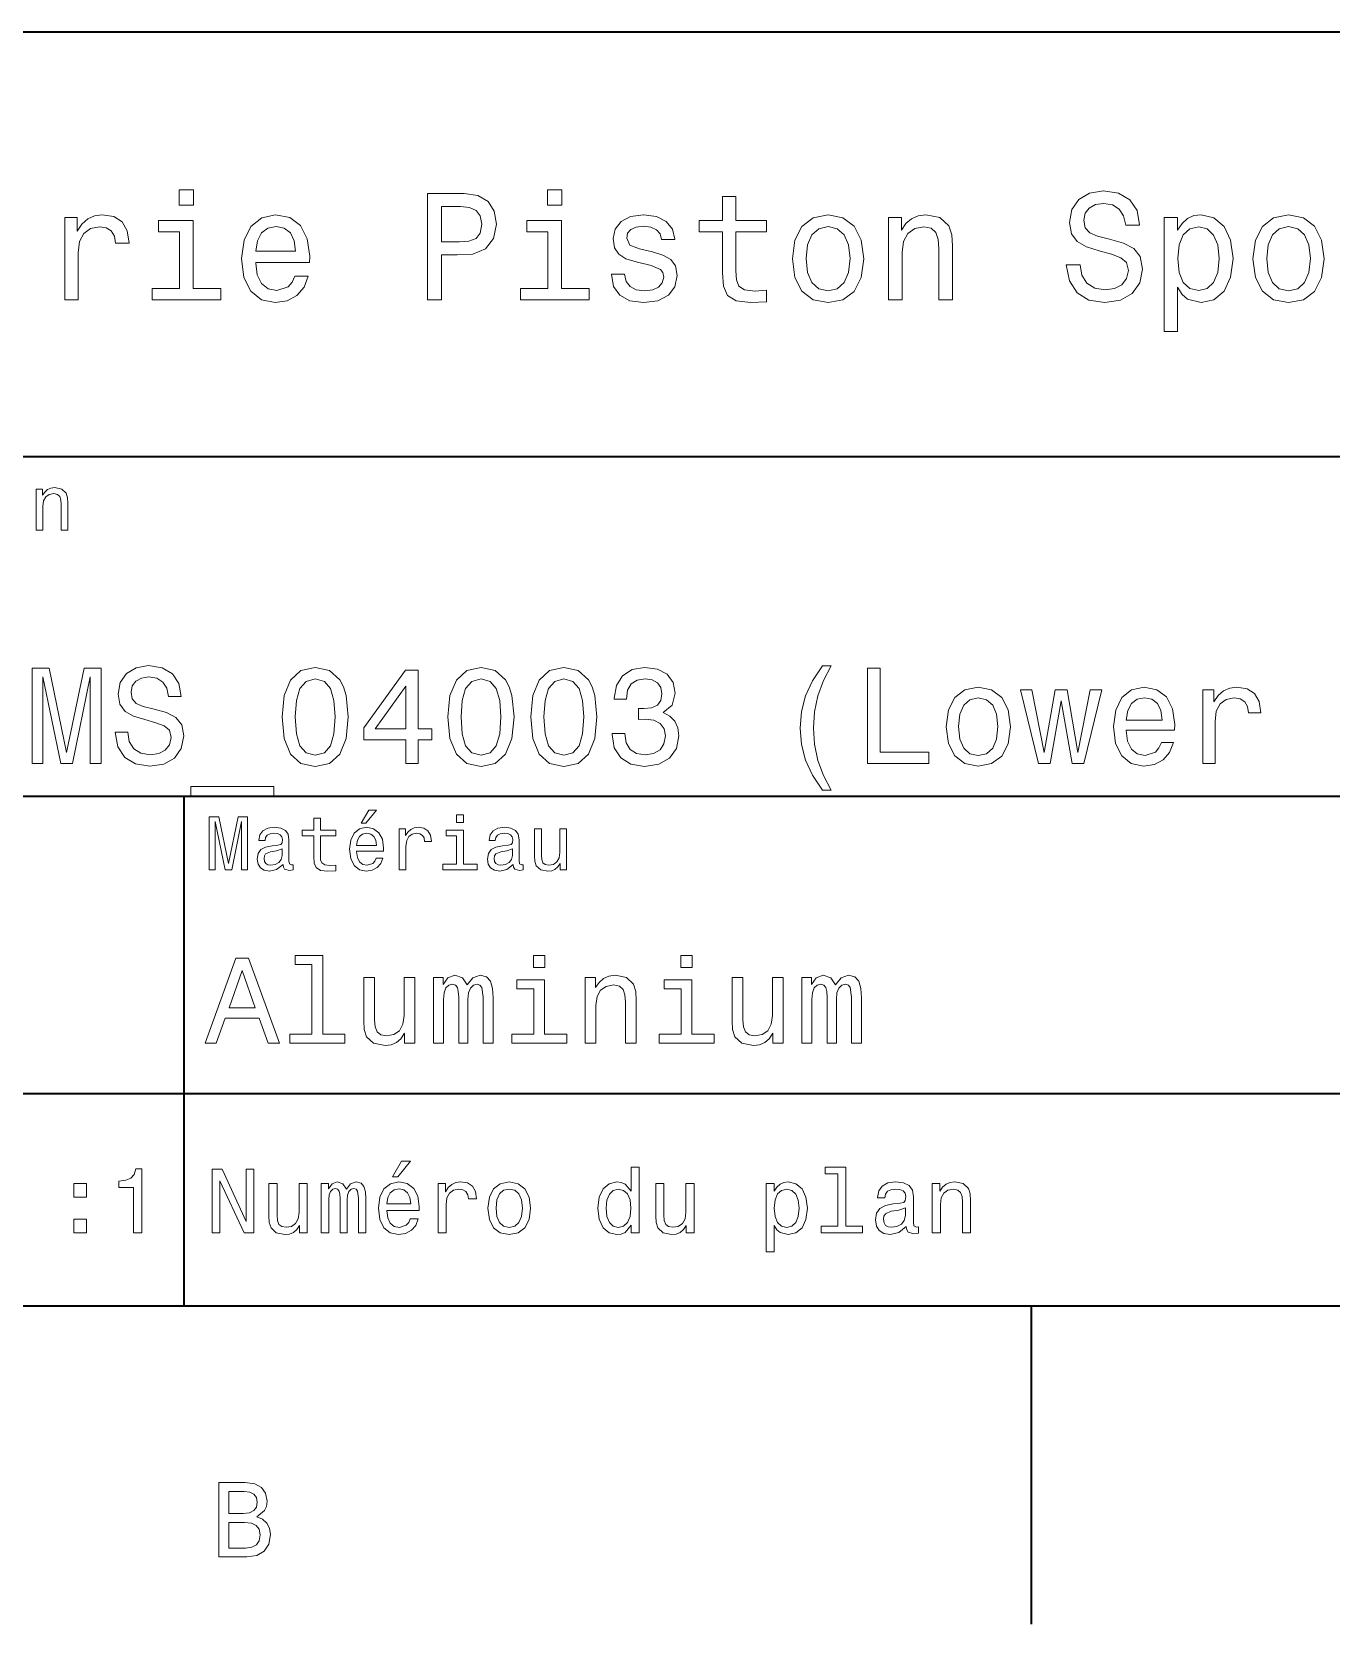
# Model space of a CAD drawing. Extents: x 0 to 1189, y 0 to 841.
# Drawn here: x 1066.8 to 1128, y 5 to 80 of the extents above; entities that cross this region are included whole.
import ezdxf

# ---------------------------------------------------------------- set-up
doc = ezdxf.new("R2010")
doc.units = 0

msp = doc.modelspace()

# ---------------------------------------------------------------- linework, layer by layer
at = {"color": 7, "lineweight": 35}
for p, q in [((979, 80), (1169, 80)), ((1044, 60), (1169, 60)), ((1044, 44), (1169, 44)), ((1044, 30), (1169, 30)), ((20, 20), (1169, 20)), ((979, 20), (1169, 20))]:
    msp.add_line(p, q, dxfattribs=at)
at = {"color": 7, "lineweight": 35, "ltscale": 0.35}
msp.add_line((1074, 30), (1074, 44), dxfattribs=at)
at = {"color": 7, "lineweight": 35, "ltscale": 0.25}
msp.add_line((1074, 20), (1074, 30), dxfattribs=at)
at = {"color": 7, "lineweight": 35, "ltscale": 0.375}
msp.add_line((1113.900024, 20), (1113.900024, 5), dxfattribs=at)
at = {"color": 7, "lineweight": 13}
for points in [[(1074.439453, 72.554039), (1073.769409, 72.554039), (1073.769409, 71.833572), (1074.439453, 71.833572)], [(1085.462524, 67.381126), (1086.125366, 67.381126), (1086.125366, 69.492081), (1086.860229, 69.492081), (1087.602295, 69.528099), (1088.192993, 69.780258), (1088.574951, 70.270172), (1088.70459, 70.940201), (1088.60376, 71.559799), (1088.315552, 72.013687), (1087.839966, 72.287468), (1087.19165, 72.381126), (1085.462524, 72.381126)], [(1091.788208, 72.554039), (1091.118164, 72.554039), (1091.118164, 71.833572), (1091.788208, 71.833572)], [(1099.353027, 70.579971), (1099.353027, 68.64193), (1099.39624, 68.015129), (1099.5979, 67.582855), (1100.001465, 67.330696), (1100.685791, 67.24424), (1101.435181, 67.280258), (1101.435181, 67.827812), (1100.887573, 67.784584), (1100.390503, 67.842224), (1100.123901, 68.022339), (1100.008667, 68.324928), (1099.987061, 68.75), (1099.987061, 70.579971), (1101.435181, 70.579971), (1101.435181, 71.120316), (1099.987061, 71.120316), (1099.987061, 72.251442), (1099.353027, 72.251442), (1099.353027, 71.120316), (1098.257935, 71.120316), (1098.257935, 70.579971)], [(1116.20459, 69.030983), (1115.54895, 69.030983), (1115.693115, 68.267296), (1116.053345, 67.705338), (1116.608032, 67.366714), (1117.3573, 67.24424), (1118.099365, 67.359512), (1118.654175, 67.676514), (1119.007202, 68.17363), (1119.136841, 68.829254), (1119.028809, 69.420029), (1118.726196, 69.801872), (1118.236328, 70.054039), (1117.580688, 70.241356), (1117.018677, 70.378242), (1116.651245, 70.536743), (1116.442383, 70.767296), (1116.377441, 71.127525), (1116.442383, 71.451729), (1116.629639, 71.696686), (1116.917847, 71.862396), (1117.314087, 71.920029), (1117.717529, 71.847984), (1118.034546, 71.653458), (1118.24353, 71.329254), (1118.34436, 70.889771), (1119, 70.889771), (1119, 70.904182), (1118.884766, 71.581413), (1118.546143, 72.085739), (1118.012939, 72.40274), (1117.29248, 72.510811), (1116.644043, 72.40274), (1116.139771, 72.100143), (1115.815552, 71.631844), (1115.700317, 71.026657), (1115.793945, 70.486313), (1116.067749, 70.118881), (1116.5, 69.873924), (1117.090698, 69.6866), (1117.674316, 69.520897), (1118.11377, 69.362396), (1118.380371, 69.131844), (1118.473999, 68.75721), (1118.387573, 68.375366), (1118.164185, 68.087181), (1117.825684, 67.907066), (1117.386108, 67.849426), (1116.89624, 67.92868), (1116.521606, 68.159225), (1116.283813, 68.533867)], [(1068.380371, 67.381126), (1069.014404, 67.381126), (1069.014404, 69.592941), (1069.079224, 70.126083), (1069.273682, 70.507927), (1069.590698, 70.738472), (1070.015869, 70.817726), (1070.332764, 70.767296), (1070.570557, 70.623199), (1070.714722, 70.378242), (1070.765137, 70.046829), (1071.40625, 70.046829), (1071.319824, 70.630409), (1071.082153, 71.048271), (1070.685791, 71.300438), (1070.145508, 71.386887), (1069.778076, 71.329254), (1069.46106, 71.185158), (1069.180054, 70.940201), (1068.956787, 70.608795), (1068.956787, 71.25), (1068.380371, 71.25)], [(1077.371704, 69.131844), (1079.907715, 69.131844), (1079.914917, 69.427238), (1079.799683, 70.255768), (1079.482666, 70.875366), (1078.978394, 71.25), (1078.30835, 71.386887), (1077.65271, 71.242798), (1077.148438, 70.83934), (1076.824219, 70.183723), (1076.708862, 69.319168), (1076.817017, 68.432999), (1077.141235, 67.784584), (1077.638306, 67.381126), (1078.286743, 67.24424), (1078.848633, 67.337898), (1079.309814, 67.582855), (1079.648438, 67.971901), (1079.842896, 68.490639), (1079.216064, 68.490639), (1079.086426, 68.202454), (1078.899048, 67.986313), (1078.365967, 67.8134), (1077.955322, 67.892654), (1077.645508, 68.144814), (1077.443726, 68.555481), (1077.371704, 69.110229)], [(1087.011475, 71.768738), (1087.443726, 71.72551), (1087.760742, 71.588623), (1087.94812, 71.336456), (1088.012939, 70.940201), (1087.940918, 70.522339), (1087.746338, 70.270172), (1087.414917, 70.140495), (1086.96106, 70.104469), (1086.125366, 70.104469), (1086.125366, 71.768738)], [(1096.060547, 69.636169), (1095.44812, 69.780258), (1094.994263, 69.945969), (1094.842896, 70.284584), (1094.886108, 70.522339), (1095.037476, 70.695244), (1095.282349, 70.803314), (1095.635376, 70.846542), (1095.973999, 70.803314), (1096.240601, 70.67363), (1096.413574, 70.479111), (1096.485596, 70.219742), (1097.105103, 70.219742), (1097.105103, 70.234154), (1096.99707, 70.702454), (1096.70166, 71.069885), (1096.240601, 71.300438), (1095.635376, 71.386887), (1095.023071, 71.300438), (1094.576294, 71.062683), (1094.29541, 70.709656), (1094.208862, 70.26297), (1094.273682, 69.830696), (1094.475464, 69.528099), (1094.806885, 69.311966), (1095.289551, 69.160667), (1095.995605, 68.987755), (1096.427979, 68.80764), (1096.543213, 68.663544), (1096.586426, 68.447411), (1096.521606, 68.18084), (1096.348633, 67.979111), (1096.067749, 67.849426), (1095.693115, 67.806198), (1095.296753, 67.849426), (1095.008667, 68.000725), (1094.814087, 68.245682), (1094.734863, 68.584297), (1094.122437, 68.584297), (1094.223267, 68.007927), (1094.518677, 67.590057), (1094.987061, 67.337898), (1095.635376, 67.24424), (1096.312622, 67.337898), (1096.809814, 67.590057), (1097.112305, 67.993515), (1097.220459, 68.519455), (1097.141235, 68.973343), (1096.917847, 69.283142), (1096.550415, 69.484871)], [(1102.65271, 69.311966), (1102.767944, 68.432999), (1103.099365, 67.784584), (1103.625366, 67.381126), (1104.331421, 67.24424), (1105.030273, 67.381126), (1105.556152, 67.777382), (1105.887573, 68.425797), (1106.01001, 69.311966), (1105.887573, 70.190926), (1105.556152, 70.846542), (1105.030273, 71.242798), (1104.331421, 71.386887), (1103.625366, 71.242798), (1103.099365, 70.83934), (1102.767944, 70.190926)], [(1107.177246, 67.381126), (1107.811157, 67.381126), (1107.811157, 69.614555), (1107.876099, 70.126083), (1108.084961, 70.500725), (1108.40918, 70.73127), (1108.841431, 70.817726), (1109.187256, 70.745682), (1109.403442, 70.551155), (1109.511475, 70.226944), (1109.547485, 69.79467), (1109.547485, 67.381126), (1110.181519, 67.381126), (1110.181519, 69.924355), (1110.15271, 70.435883), (1110.023071, 70.860954), (1109.5979, 71.25), (1108.935181, 71.386887), (1108.567749, 71.336456), (1108.257935, 71.19957), (1107.991333, 70.969025), (1107.782349, 70.659225), (1107.782349, 71.25), (1107.177246, 71.25)], [(1120.786743, 70.652023), (1120.786743, 71.25), (1120.15271, 71.25), (1120.15271, 65.882568), (1120.786743, 65.882568), (1120.786743, 67.971901), (1121.01001, 67.633286), (1121.262207, 67.409943), (1121.89624, 67.24424), (1122.501465, 67.381126), (1122.976929, 67.791786), (1123.286743, 68.440201), (1123.401978, 69.319168), (1123.286743, 70.190926), (1122.976929, 70.83934), (1122.501465, 71.242798), (1121.89624, 71.386887), (1121.550415, 71.343658), (1121.255005, 71.206772), (1121.002808, 70.976227)], [(1124.338623, 69.311966), (1124.453857, 68.432999), (1124.785278, 67.784584), (1125.311279, 67.381126), (1126.017212, 67.24424), (1126.716064, 67.381126), (1127.242065, 67.777382), (1127.573486, 68.425797), (1127.695923, 69.311966), (1127.573486, 70.190926), (1127.242065, 70.846542), (1126.716064, 71.242798), (1126.017212, 71.386887), (1125.311279, 71.242798), (1124.785278, 70.83934), (1124.453857, 70.190926)], [(1074.417847, 67.914268), (1074.417847, 71.120316), (1072.789551, 71.120316), (1072.789551, 70.579971), (1073.783813, 70.579971), (1073.783813, 67.914268), (1072.487061, 67.914268), (1072.487061, 67.381126), (1075.729126, 67.381126), (1075.729126, 67.914268)], [(1077.371704, 69.664986), (1077.450928, 70.162109), (1077.645508, 70.529541), (1077.940918, 70.752884), (1078.329956, 70.832138), (1078.711792, 70.752884), (1079.007202, 70.529541), (1079.187256, 70.162109), (1079.252075, 69.664986)], [(1091.766479, 67.914268), (1091.766479, 71.120316), (1090.138306, 71.120316), (1090.138306, 70.579971), (1091.132568, 70.579971), (1091.132568, 67.914268), (1089.835693, 67.914268), (1089.835693, 67.381126), (1093.077759, 67.381126), (1093.077759, 67.914268)], [(1103.301147, 69.319168), (1103.365967, 69.967583), (1103.567749, 70.435883), (1103.891846, 70.724068), (1104.331421, 70.824928), (1104.763672, 70.724068), (1105.087891, 70.443085), (1105.289551, 69.967583), (1105.361694, 69.319168), (1105.289551, 68.663544), (1105.087891, 68.188042), (1104.763672, 67.899857), (1104.331421, 67.806198), (1103.891846, 67.899857), (1103.567749, 68.188042), (1103.365967, 68.663544)], [(1121.788208, 67.8134), (1121.363037, 67.907066), (1121.053345, 68.195244), (1120.858765, 68.663544), (1120.793945, 69.319168), (1120.858765, 69.967583), (1121.053345, 70.435883), (1121.363037, 70.716858), (1121.788208, 70.817726), (1122.177246, 70.716858), (1122.487061, 70.42868), (1122.681519, 69.960381), (1122.75354, 69.319168), (1122.681519, 68.670753), (1122.487061, 68.195244), (1122.177246, 67.907066)], [(1124.987061, 69.319168), (1125.05188, 69.967583), (1125.25354, 70.435883), (1125.577759, 70.724068), (1126.017212, 70.824928), (1126.449585, 70.724068), (1126.773804, 70.443085), (1126.975464, 69.967583), (1127.047485, 69.319168), (1126.975464, 68.663544), (1126.773804, 68.188042), (1126.449585, 67.899857), (1126.017212, 67.806198), (1125.577759, 67.899857), (1125.25354, 68.188042), (1125.05188, 68.663544)], [(1067.024536, 56.530979), (1067.341553, 56.530979), (1067.341553, 57.647694), (1067.373901, 57.903458), (1067.478394, 58.090778), (1067.640503, 58.206051), (1067.856689, 58.249279), (1068.029541, 58.213257), (1068.137573, 58.115993), (1068.19165, 57.953888), (1068.209717, 57.737751), (1068.209717, 56.530979), (1068.526611, 56.530979), (1068.526611, 57.802593), (1068.512207, 58.058357), (1068.447388, 58.270893), (1068.234863, 58.465416), (1067.903442, 58.533859), (1067.719727, 58.508644), (1067.564819, 58.440201), (1067.431519, 58.324928), (1067.327148, 58.170029), (1067.327148, 58.465416), (1067.024536, 58.465416)], [(1066.84436, 45.530258), (1067.343628, 45.530258), (1067.343628, 49.615273), (1068.186523, 45.530258), (1068.744263, 45.530258), (1069.580688, 49.615273), (1069.580688, 45.530258), (1070.086426, 45.530258), (1070.086426, 50.030258), (1069.29541, 50.030258), (1068.465454, 46.061958), (1067.641968, 50.030258), (1066.84436, 50.030258)], [(1071.34436, 47.015129), (1070.754272, 47.015129), (1070.884033, 46.327808), (1071.208252, 45.822044), (1071.70752, 45.517288), (1072.381836, 45.407059), (1073.049683, 45.510807), (1073.54895, 45.796108), (1073.866699, 46.243515), (1073.983398, 46.833572), (1073.886108, 47.365273), (1073.61377, 47.708931), (1073.172852, 47.935879), (1072.582886, 48.104465), (1072.077026, 48.227665), (1071.746338, 48.370316), (1071.55835, 48.577808), (1071.5, 48.902016), (1071.55835, 49.193802), (1071.726929, 49.414265), (1071.986328, 49.5634), (1072.342896, 49.615273), (1072.706055, 49.55043), (1072.991333, 49.375359), (1073.179321, 49.083572), (1073.270142, 48.688038), (1073.860229, 48.688038), (1073.860229, 48.701008), (1073.75647, 49.310516), (1073.45166, 49.764408), (1072.971924, 50.049709), (1072.323486, 50.146973), (1071.739868, 50.049709), (1071.286011, 49.777374), (1070.994263, 49.355907), (1070.890503, 48.811237), (1070.974731, 48.324928), (1071.221191, 47.994236), (1071.610229, 47.773773), (1072.141968, 47.605186), (1072.667114, 47.456051), (1073.062622, 47.3134), (1073.302612, 47.105907), (1073.386841, 46.76873), (1073.309082, 46.425072), (1073.108032, 46.165707), (1072.803345, 46.003601), (1072.407715, 45.951729), (1071.966797, 46.023052), (1071.629639, 46.230545), (1071.415649, 46.567722)], [(1078.613037, 47.728386), (1078.710327, 46.710373), (1079.015137, 45.98415), (1079.501465, 45.543228), (1080.175781, 45.400574), (1080.843628, 45.543228), (1081.329956, 45.98415), (1081.628174, 46.710373), (1081.731934, 47.728386), (1081.628174, 48.739914), (1081.505005, 49.14193), (1081.329956, 49.472622), (1080.843628, 49.913544), (1080.175781, 50.062679), (1079.501465, 49.913544), (1079.015137, 49.466137), (1078.710327, 48.739914)], [(1079.235596, 47.728386), (1079.287476, 48.512966), (1079.449585, 49.077087), (1079.741333, 49.40778), (1080.175781, 49.524494), (1080.60376, 49.40778), (1080.895508, 49.077087), (1081.057617, 48.512966), (1081.109497, 47.728386), (1081.057617, 46.937317), (1080.895508, 46.373199), (1080.60376, 46.042507), (1080.175781, 45.932274), (1079.741333, 46.042507), (1079.449585, 46.373199), (1079.287476, 46.937317)], [(1084.435913, 45.530258), (1085.019409, 45.530258), (1085.019409, 46.645531), (1085.661377, 46.645531), (1085.661377, 47.164265), (1085.019409, 47.164265), (1085.019409, 49.932995), (1084.429321, 49.932995), (1082.458252, 47.216137), (1082.458252, 46.645531), (1084.435913, 46.645531)], [(1086.420044, 47.728386), (1086.517334, 46.710373), (1086.822021, 45.98415), (1087.30835, 45.543228), (1087.982666, 45.400574), (1088.650513, 45.543228), (1089.136841, 45.98415), (1089.435181, 46.710373), (1089.53894, 47.728386), (1089.435181, 48.739914), (1089.31189, 49.14193), (1089.136841, 49.472622), (1088.650513, 49.913544), (1087.982666, 50.062679), (1087.30835, 49.913544), (1086.822021, 49.466137), (1086.517334, 48.739914)], [(1087.04248, 47.728386), (1087.09436, 48.512966), (1087.25647, 49.077087), (1087.548218, 49.40778), (1087.982666, 49.524494), (1088.410645, 49.40778), (1088.702393, 49.077087), (1088.864502, 48.512966), (1088.916382, 47.728386), (1088.864502, 46.937317), (1088.702393, 46.373199), (1088.410645, 46.042507), (1087.982666, 45.932274), (1087.548218, 46.042507), (1087.25647, 46.373199), (1087.09436, 46.937317)], [(1090.323486, 47.728386), (1090.420776, 46.710373), (1090.725464, 45.98415), (1091.211792, 45.543228), (1091.886108, 45.400574), (1092.554077, 45.543228), (1093.040283, 45.98415), (1093.338623, 46.710373), (1093.442383, 47.728386), (1093.338623, 48.739914), (1093.215454, 49.14193), (1093.040283, 49.472622), (1092.554077, 49.913544), (1091.886108, 50.062679), (1091.211792, 49.913544), (1090.725464, 49.466137), (1090.420776, 48.739914)], [(1090.945923, 47.728386), (1090.997803, 48.512966), (1091.159912, 49.077087), (1091.45166, 49.40778), (1091.886108, 49.524494), (1092.314087, 49.40778), (1092.605835, 49.077087), (1092.767944, 48.512966), (1092.819824, 47.728386), (1092.767944, 46.937317), (1092.605835, 46.373199), (1092.314087, 46.042507), (1091.886108, 45.932274), (1091.45166, 46.042507), (1091.159912, 46.373199), (1090.997803, 46.937317)], [(1094.15564, 46.943802), (1094.15564, 46.898415), (1094.259399, 46.275936), (1094.564087, 45.809078), (1095.043945, 45.510807), (1095.679321, 45.400574), (1096.35376, 45.510807), (1096.859497, 45.796108), (1097.183716, 46.25), (1097.300415, 46.833572), (1097.248535, 47.216137), (1097.105835, 47.527378), (1096.872437, 47.767288), (1096.561279, 47.942364), (1096.982666, 48.292507), (1097.131836, 48.850143), (1097.034546, 49.355907), (1096.755737, 49.738472), (1096.30188, 49.978386), (1095.679321, 50.062679), (1095.095825, 49.958931), (1094.648438, 49.67363), (1094.356567, 49.219738), (1094.259399, 48.616714), (1094.259399, 48.571323), (1094.836426, 48.571323), (1094.888306, 48.986309), (1095.056885, 49.28458), (1095.329224, 49.466137), (1095.711792, 49.530979), (1096.04895, 49.479107), (1096.29541, 49.342937), (1096.444458, 49.122478), (1096.502808, 48.824207), (1096.444458, 48.506485), (1096.28894, 48.292507), (1096.016602, 48.162823), (1095.646973, 48.123917), (1095.394043, 48.130402), (1095.394043, 47.618156), (1095.711792, 47.631123), (1096.120361, 47.572765), (1096.425049, 47.417145), (1096.606567, 47.164265), (1096.671509, 46.833572), (1096.600098, 46.457493), (1096.412109, 46.178673), (1096.11377, 46.003601), (1095.718262, 45.945244), (1095.309814, 46.010086), (1095.011475, 46.204609), (1094.823486, 46.51585), (1094.752197, 46.943802)], [(1104.069824, 44.278816), (1104.478394, 44.278816), (1104.108765, 44.966137), (1103.849365, 45.685879), (1103.687256, 46.444523), (1103.635376, 47.209652), (1103.687256, 47.974781), (1103.849365, 48.726944), (1104.108765, 49.453171), (1104.478394, 50.140488), (1104.069824, 50.140488), (1103.596558, 49.427231), (1103.265869, 48.720459), (1103.071289, 47.981266), (1103.012939, 47.209652), (1103.071289, 46.431557), (1103.265869, 45.698845), (1103.596558, 44.992073)], [(1106.183716, 45.530258), (1109.075684, 45.530258), (1109.075684, 46.074928), (1106.780273, 46.074928), (1106.780273, 50.030258), (1106.183716, 50.030258)], [(1083.002808, 47.164265), (1084.435913, 49.180836), (1084.435913, 47.164265)], [(1109.892578, 47.268009), (1109.996338, 46.476944), (1110.294678, 45.893372), (1110.767944, 45.530258), (1111.403442, 45.407059), (1112.032349, 45.530258), (1112.505737, 45.886887), (1112.803955, 46.470459), (1112.914307, 47.268009), (1112.803955, 48.059078), (1112.505737, 48.649136), (1112.032349, 49.005764), (1111.403442, 49.135445), (1110.767944, 49.005764), (1110.294678, 48.642651), (1109.996338, 48.059078)], [(1114.788208, 45.530258), (1115.306885, 48.48703), (1115.825684, 45.530258), (1116.370239, 45.530258), (1117.226196, 49.012245), (1116.675049, 49.012245), (1116.0979, 46.055473), (1115.585693, 49.012245), (1115.021606, 49.012245), (1114.509399, 46.055473), (1113.932251, 49.012245), (1113.387573, 49.012245), (1114.24353, 45.530258)], [(1118.367432, 47.105907), (1120.64978, 47.105907), (1120.656372, 47.371758), (1120.552612, 48.117435), (1120.267212, 48.675072), (1119.813354, 49.012245), (1119.210327, 49.135445), (1118.620239, 49.005764), (1118.166382, 48.642651), (1117.874634, 48.052593), (1117.770874, 47.274494), (1117.868164, 46.476944), (1118.159912, 45.893372), (1118.6073, 45.530258), (1119.190918, 45.407059), (1119.696655, 45.491352), (1120.111694, 45.711815), (1120.416382, 46.061958), (1120.591431, 46.528816), (1120.027344, 46.528816), (1119.910645, 46.269451), (1119.742065, 46.074928), (1119.262207, 45.919308), (1118.892578, 45.990631), (1118.61377, 46.217579), (1118.432251, 46.587173), (1118.367432, 47.086452)], [(1121.985596, 45.530258), (1122.556152, 45.530258), (1122.556152, 47.520893), (1122.614502, 48.000721), (1122.789551, 48.344379), (1123.074951, 48.551872), (1123.45752, 48.623199), (1123.742798, 48.577808), (1123.956787, 48.448124), (1124.086426, 48.227665), (1124.131836, 47.929394), (1124.708862, 47.929394), (1124.631104, 48.454609), (1124.417114, 48.830692), (1124.060547, 49.057636), (1123.574219, 49.135445), (1123.24353, 49.083572), (1122.958252, 48.953888), (1122.705322, 48.733429), (1122.504272, 48.435158), (1122.504272, 49.012245), (1121.985596, 49.012245)], [(1110.476196, 47.274494), (1110.534546, 47.858067), (1110.716064, 48.279537), (1111.007935, 48.538902), (1111.403442, 48.629681), (1111.79248, 48.538902), (1112.084229, 48.286022), (1112.265869, 47.858067), (1112.330688, 47.274494), (1112.265869, 46.684437), (1112.084229, 46.256481), (1111.79248, 45.997116), (1111.403442, 45.912823), (1111.007935, 45.997116), (1110.716064, 46.256481), (1110.534546, 46.684437)], [(1118.367432, 47.585735), (1118.438721, 48.033138), (1118.61377, 48.363831), (1118.879639, 48.564842), (1119.229858, 48.636166), (1119.573486, 48.564842), (1119.839355, 48.363831), (1120.001465, 48.033138), (1120.059814, 47.585735)], [(1074.320557, 44.453888), (1074.320557, 44), (1078.223999, 44), (1078.223999, 44.453888)], [(1075.183716, 40.530979), (1075.46106, 40.530979), (1075.46106, 42.80043), (1075.929443, 40.530979), (1076.239136, 40.530979), (1076.703857, 42.80043), (1076.703857, 40.530979), (1076.984863, 40.530979), (1076.984863, 43.030979), (1076.54541, 43.030979), (1076.084351, 40.826366), (1075.626831, 43.030979), (1075.183716, 43.030979)], [(1080.10083, 42.130402), (1080.10083, 41.161381), (1080.122437, 40.84798), (1080.223389, 40.631844), (1080.425049, 40.505764), (1080.767334, 40.462536), (1081.141968, 40.480545), (1081.141968, 40.754322), (1080.868164, 40.732708), (1080.619629, 40.761528), (1080.486328, 40.851585), (1080.428711, 41.00288), (1080.417847, 41.215416), (1080.417847, 42.130402), (1081.141968, 42.130402), (1081.141968, 42.400574), (1080.417847, 42.400574), (1080.417847, 42.966137), (1080.10083, 42.966137), (1080.10083, 42.400574), (1079.553345, 42.400574), (1079.553345, 42.130402)], [(1082.341553, 42.728386), (1082.554077, 42.728386), (1083.05481, 43.340778), (1082.701782, 43.340778)], [(1087.161377, 43.117435), (1086.826416, 43.117435), (1086.826416, 42.757202), (1087.161377, 42.757202)], [(1078.656372, 40.783142), (1078.656372, 40.772335), (1078.674316, 40.649857), (1078.728394, 40.5634), (1078.955322, 40.494957), (1079.131836, 40.523773), (1079.131836, 40.76873), (1079.056152, 40.757923), (1078.955322, 40.804756), (1078.937378, 40.948845), (1078.937378, 41.950287), (1078.894043, 42.206051), (1078.768066, 42.386166), (1078.548218, 42.494236), (1078.238525, 42.533859), (1077.935913, 42.490635), (1077.712524, 42.368156), (1077.572021, 42.177231), (1077.525269, 41.925072), (1077.525269, 41.903458), (1077.809814, 41.903458), (1077.834961, 42.054756), (1077.914307, 42.162823), (1078.043945, 42.227665), (1078.227661, 42.25288), (1078.404175, 42.234871), (1078.530273, 42.180836), (1078.605957, 42.087173), (1078.631104, 41.957493), (1078.616699, 41.806194), (1078.559082, 41.730545), (1078.415039, 41.694523), (1078.144775, 41.665707), (1077.834961, 41.600864), (1077.615234, 41.485592), (1077.485596, 41.305473), (1077.445923, 41.038906), (1077.481934, 40.801151), (1077.593628, 40.624638), (1077.773804, 40.512966), (1078.022339, 40.473343), (1078.3573, 40.548992)], [(1082.121704, 41.406338), (1083.389771, 41.406338), (1083.393311, 41.554035), (1083.335693, 41.9683), (1083.177246, 42.278099), (1082.925049, 42.465416), (1082.590088, 42.533859), (1082.262207, 42.461815), (1082.010132, 42.260086), (1081.848022, 41.932278), (1081.790405, 41.5), (1081.84436, 41.056915), (1082.00647, 40.732708), (1082.255005, 40.530979), (1082.579224, 40.462536), (1082.860229, 40.509365), (1083.09082, 40.631844), (1083.260132, 40.826366), (1083.3573, 41.085735), (1083.043945, 41.085735), (1082.979126, 40.941643), (1082.885498, 40.833572), (1082.618896, 40.747116), (1082.413574, 40.786743), (1082.258667, 40.912823), (1082.157837, 41.118156), (1082.121704, 41.395531)], [(1082.121704, 41.672909), (1082.161377, 41.921471), (1082.258667, 42.105186), (1082.406372, 42.216858), (1082.60083, 42.256485), (1082.791748, 42.216858), (1082.939453, 42.105186), (1083.029541, 41.921471), (1083.062012, 41.672909)], [(1084.131836, 40.530979), (1084.448853, 40.530979), (1084.448853, 41.636887), (1084.481323, 41.903458), (1084.578491, 42.094379), (1084.737061, 42.209652), (1084.949585, 42.249279), (1085.108032, 42.224064), (1085.226929, 42.152016), (1085.29895, 42.029537), (1085.324219, 41.863831), (1085.644775, 41.863831), (1085.601563, 42.155621), (1085.482666, 42.364552), (1085.284546, 42.490635), (1085.014404, 42.533859), (1084.830688, 42.505043), (1084.672241, 42.432995), (1084.531738, 42.310516), (1084.420044, 42.144814), (1084.420044, 42.465416), (1084.131836, 42.465416)], [(1087.150635, 40.79755), (1087.150635, 42.400574), (1086.336426, 42.400574), (1086.336426, 42.130402), (1086.833618, 42.130402), (1086.833618, 40.79755), (1086.185181, 40.79755), (1086.185181, 40.530979), (1087.806152, 40.530979), (1087.806152, 40.79755)], [(1089.499268, 40.783142), (1089.499268, 40.772335), (1089.517334, 40.649857), (1089.571289, 40.5634), (1089.798218, 40.494957), (1089.974731, 40.523773), (1089.974731, 40.76873), (1089.89917, 40.757923), (1089.798218, 40.804756), (1089.780273, 40.948845), (1089.780273, 41.950287), (1089.737061, 42.206051), (1089.610962, 42.386166), (1089.391235, 42.494236), (1089.081421, 42.533859), (1088.778809, 42.490635), (1088.55542, 42.368156), (1088.415039, 42.177231), (1088.368164, 41.925072), (1088.368164, 41.903458), (1088.65271, 41.903458), (1088.677979, 42.054756), (1088.757202, 42.162823), (1088.886841, 42.227665), (1089.070557, 42.25288), (1089.24707, 42.234871), (1089.373169, 42.180836), (1089.448853, 42.087173), (1089.474121, 41.957493), (1089.459595, 41.806194), (1089.401978, 41.730545), (1089.257935, 41.694523), (1088.987793, 41.665707), (1088.677979, 41.600864), (1088.458252, 41.485592), (1088.328491, 41.305473), (1088.28894, 41.038906), (1088.324951, 40.801151), (1088.436646, 40.624638), (1088.616699, 40.512966), (1088.865234, 40.473343), (1089.200317, 40.548992)], [(1092.010132, 42.465416), (1091.693115, 42.465416), (1091.693115, 41.348701), (1091.657104, 41.089336), (1091.552612, 40.902016), (1091.390503, 40.786743), (1091.177979, 40.750721), (1091.008667, 40.779537), (1090.900635, 40.865993), (1090.839355, 41.013687), (1090.824951, 41.222622), (1090.824951, 42.465416), (1090.507935, 42.465416), (1090.507935, 41.193802), (1090.518677, 40.938038), (1090.587158, 40.725502), (1090.796143, 40.530979), (1091.131104, 40.462536), (1091.311279, 40.487751), (1091.466187, 40.552593), (1091.599365, 40.664265), (1091.70752, 40.826366), (1091.70752, 40.530979), (1092.010132, 40.530979)], [(1078.620361, 41.208214), (1078.577148, 41.020893), (1078.461792, 40.876801), (1078.28894, 40.783142), (1078.076416, 40.750721), (1077.939453, 40.76873), (1077.842163, 40.826366), (1077.781006, 40.927231), (1077.762939, 41.067722), (1077.777344, 41.193802), (1077.834961, 41.283859), (1078.065552, 41.384727), (1078.3573, 41.427952), (1078.620361, 41.514408)], [(1089.463257, 41.208214), (1089.420044, 41.020893), (1089.30481, 40.876801), (1089.131836, 40.783142), (1088.919312, 40.750721), (1088.782471, 40.76873), (1088.685181, 40.826366), (1088.623901, 40.927231), (1088.605957, 41.067722), (1088.620361, 41.193802), (1088.677979, 41.283859), (1088.908447, 41.384727), (1089.200317, 41.427952), (1089.463257, 41.514408)], [(1074.982666, 32.360229), (1075.512939, 32.360229), (1075.933716, 33.536022), (1077.530273, 33.536022), (1077.95105, 32.360229), (1078.492798, 32.360229), (1077.028809, 36.365993), (1076.440918, 36.365993)], [(1080.020142, 36.072044), (1080.020142, 32.786743), (1078.976929, 32.786743), (1078.976929, 32.360229), (1081.564819, 32.360229), (1081.564819, 32.786743), (1080.527344, 32.786743), (1080.527344, 36.498558), (1079.224731, 36.498558), (1079.224731, 36.072044)], [(1090.988525, 36.498558), (1090.452393, 36.498558), (1090.452393, 35.922188), (1090.988525, 35.922188)], [(1097.927979, 36.498558), (1097.391968, 36.498558), (1097.391968, 35.922188), (1097.927979, 35.922188)], [(1076.118164, 34.025936), (1076.734863, 35.789623), (1077.351563, 34.025936)], [(1084.867432, 35.45533), (1084.360229, 35.45533), (1084.360229, 33.668587), (1084.302612, 33.253601), (1084.135498, 32.953888), (1083.876099, 32.769451), (1083.536011, 32.711815), (1083.265137, 32.757923), (1083.092163, 32.896252), (1082.994263, 33.132565), (1082.971191, 33.466858), (1082.971191, 35.45533), (1082.463989, 35.45533), (1082.463989, 33.42075), (1082.481323, 33.011528), (1082.59082, 32.671467), (1082.925049, 32.360229), (1083.46106, 32.250721), (1083.749268, 32.291065), (1083.99707, 32.39481), (1084.210327, 32.573486), (1084.383301, 32.832851), (1084.383301, 32.360229), (1084.867432, 32.360229)], [(1085.749268, 32.360229), (1086.216187, 32.360229), (1086.216187, 34.429394), (1086.244995, 34.740631), (1086.331421, 34.965416), (1086.463989, 35.09798), (1086.636841, 35.149857), (1086.775269, 35.103745), (1086.867432, 34.988472), (1086.913574, 34.792507), (1086.930786, 34.533142), (1086.930786, 32.360229), (1087.368896, 32.360229), (1087.368896, 34.429394), (1087.397705, 34.734871), (1087.484131, 34.959652), (1087.622437, 35.09798), (1087.79541, 35.149857), (1087.933716, 35.103745), (1088.025879, 34.988472), (1088.083618, 34.533142), (1088.083618, 32.360229), (1088.550415, 32.360229), (1088.550415, 34.498558), (1088.521606, 34.942364), (1088.429443, 35.282421), (1088.244995, 35.489914), (1087.94519, 35.564842), (1087.593628, 35.449566), (1087.322754, 35.115273), (1087.109497, 35.443802), (1086.752197, 35.564842), (1086.423584, 35.449566), (1086.198853, 35.126801), (1086.198853, 35.45533), (1085.749268, 35.45533)], [(1090.971191, 32.786743), (1090.971191, 35.351585), (1089.668579, 35.351585), (1089.668579, 34.919308), (1090.463989, 34.919308), (1090.463989, 32.786743), (1089.426514, 32.786743), (1089.426514, 32.360229), (1092.020142, 32.360229), (1092.020142, 32.786743)], [(1092.890503, 32.360229), (1093.397705, 32.360229), (1093.397705, 34.146973), (1093.449585, 34.556194), (1093.616699, 34.855907), (1093.876099, 35.040344), (1094.221924, 35.109509), (1094.498535, 35.051872), (1094.671509, 34.896252), (1094.757935, 34.636887), (1094.786743, 34.291065), (1094.786743, 32.360229), (1095.293945, 32.360229), (1095.293945, 34.394814), (1095.270874, 34.804035), (1095.167114, 35.144093), (1094.827148, 35.45533), (1094.296875, 35.564842), (1094.00293, 35.524494), (1093.755005, 35.414986), (1093.541748, 35.230545), (1093.374634, 34.982708), (1093.374634, 35.45533), (1092.890503, 35.45533)], [(1097.910645, 32.786743), (1097.910645, 35.351585), (1096.608032, 35.351585), (1096.608032, 34.919308), (1097.403442, 34.919308), (1097.403442, 32.786743), (1096.365967, 32.786743), (1096.365967, 32.360229), (1098.959595, 32.360229), (1098.959595, 32.786743)], [(1102.216187, 35.45533), (1101.708984, 35.45533), (1101.708984, 33.668587), (1101.651245, 33.253601), (1101.484131, 32.953888), (1101.224731, 32.769451), (1100.884766, 32.711815), (1100.613892, 32.757923), (1100.440918, 32.896252), (1100.342896, 33.132565), (1100.319824, 33.466858), (1100.319824, 35.45533), (1099.812622, 35.45533), (1099.812622, 33.42075), (1099.829956, 33.011528), (1099.939453, 32.671467), (1100.273804, 32.360229), (1100.809814, 32.250721), (1101.098022, 32.291065), (1101.345825, 32.39481), (1101.559082, 32.573486), (1101.731934, 32.832851), (1101.731934, 32.360229), (1102.216187, 32.360229)], [(1103.098022, 32.360229), (1103.564819, 32.360229), (1103.564819, 34.429394), (1103.593628, 34.740631), (1103.680054, 34.965416), (1103.812622, 35.09798), (1103.985596, 35.149857), (1104.123901, 35.103745), (1104.216187, 34.988472), (1104.262207, 34.792507), (1104.279541, 34.533142), (1104.279541, 32.360229), (1104.717529, 32.360229), (1104.717529, 34.429394), (1104.746338, 34.734871), (1104.832886, 34.959652), (1104.971191, 35.09798), (1105.144043, 35.149857), (1105.282471, 35.103745), (1105.374634, 34.988472), (1105.432251, 34.533142), (1105.432251, 32.360229), (1105.89917, 32.360229), (1105.89917, 34.498558), (1105.870361, 34.942364), (1105.778076, 35.282421), (1105.593628, 35.489914), (1105.293945, 35.564842), (1104.942383, 35.449566), (1104.671509, 35.115273), (1104.458252, 35.443802), (1104.10083, 35.564842), (1103.772339, 35.449566), (1103.547607, 35.126801), (1103.547607, 35.45533), (1103.098022, 35.45533)], [(1071.621094, 23.428675), (1072.014404, 23.428675), (1072.014404, 26.450289), (1071.720459, 26.450289), (1071.6427, 26.1866), (1071.487061, 26.009367), (1071.24939, 25.905621), (1070.920776, 25.871038), (1070.920776, 25.564121), (1071.621094, 25.564121)], [(1075.315552, 23.428675), (1075.674316, 23.428675), (1075.674316, 25.888329), (1076.824219, 23.428675), (1077.286743, 23.428675), (1077.286743, 26.428675), (1076.923584, 26.428675), (1076.923584, 23.969021), (1075.786743, 26.428675), (1075.315552, 26.428675)], [(1083.809814, 26.065563), (1084.064819, 26.065563), (1084.665649, 26.800432), (1084.242065, 26.800432)], [(1095.04895, 23.787464), (1095.04895, 23.428675), (1095.429443, 23.428675), (1095.429443, 26.532421), (1095.053345, 26.532421), (1095.053345, 25.395535), (1094.763672, 25.724064), (1094.586426, 25.801874), (1094.383301, 25.832132), (1094.015869, 25.745678), (1093.730591, 25.503603), (1093.544678, 25.114553), (1093.479858, 24.591499), (1093.544678, 24.068443), (1093.730591, 23.675072), (1094.015869, 23.428675), (1094.383301, 23.346542), (1094.586426, 23.376802), (1094.768066, 23.454611)], [(1104.788208, 26.212536), (1104.788208, 23.74856), (1104.005737, 23.74856), (1104.005737, 23.428675), (1105.946655, 23.428675), (1105.946655, 23.74856), (1105.168579, 23.74856), (1105.168579, 26.532421), (1104.19165, 26.532421), (1104.19165, 26.212536)], [(1068.79834, 25.105907), (1069.394897, 25.105907), (1069.394897, 25.75), (1068.79834, 25.75)], [(1079.798218, 25.75), (1079.417847, 25.75), (1079.417847, 24.409943), (1079.374634, 24.098703), (1079.249268, 23.87392), (1079.05481, 23.735592), (1078.799683, 23.692364), (1078.596558, 23.726946), (1078.466919, 23.830692), (1078.393433, 24.007925), (1078.376099, 24.258646), (1078.376099, 25.75), (1077.995728, 25.75), (1077.995728, 24.224064), (1078.008667, 23.917147), (1078.09082, 23.662104), (1078.341553, 23.428675), (1078.74353, 23.346542), (1078.959595, 23.376802), (1079.145508, 23.454611), (1079.30542, 23.588617), (1079.435181, 23.783142), (1079.435181, 23.428675), (1079.798218, 23.428675)], [(1080.459595, 23.428675), (1080.809814, 23.428675), (1080.809814, 24.980549), (1080.831421, 25.213978), (1080.89624, 25.382565), (1080.995728, 25.481989), (1081.125366, 25.520893), (1081.229126, 25.486311), (1081.298218, 25.399857), (1081.332886, 25.252882), (1081.345825, 25.058357), (1081.345825, 23.428675), (1081.674316, 23.428675), (1081.674316, 24.980549), (1081.695923, 25.209654), (1081.760864, 25.378242), (1081.864502, 25.481989), (1081.994263, 25.520893), (1082.098022, 25.486311), (1082.167114, 25.399857), (1082.210327, 25.058357), (1082.210327, 23.428675), (1082.560547, 23.428675), (1082.560547, 25.032421), (1082.53894, 25.365274), (1082.469727, 25.620317), (1082.331421, 25.775936), (1082.106689, 25.832132), (1081.842896, 25.745678), (1081.639771, 25.494957), (1081.479858, 25.741356), (1081.211792, 25.832132), (1080.965454, 25.745678), (1080.796875, 25.503603), (1080.796875, 25.75), (1080.459595, 25.75)], [(1083.546143, 24.479107), (1085.067749, 24.479107), (1085.072021, 24.65634), (1085.00293, 25.153458), (1084.812622, 25.525217), (1084.510132, 25.75), (1084.108032, 25.832132), (1083.714722, 25.745678), (1083.412109, 25.503603), (1083.217529, 25.110231), (1083.148438, 24.591499), (1083.213257, 24.059799), (1083.407837, 23.67075), (1083.706055, 23.428675), (1084.095093, 23.346542), (1084.432251, 23.402739), (1084.708984, 23.549711), (1084.912109, 23.783142), (1085.028809, 24.094381), (1084.65271, 24.094381), (1084.574951, 23.921471), (1084.462524, 23.791786), (1084.1427, 23.68804), (1083.89624, 23.735592), (1083.710327, 23.886889), (1083.589355, 24.133286), (1083.546143, 24.466139)], [(1085.958252, 23.428675), (1086.338623, 23.428675), (1086.338623, 24.755764), (1086.377563, 25.075649), (1086.494263, 25.304756), (1086.684448, 25.443085), (1086.939453, 25.490635), (1087.129639, 25.460375), (1087.272339, 25.37392), (1087.358765, 25.226946), (1087.389038, 25.028099), (1087.773804, 25.028099), (1087.721924, 25.378242), (1087.579224, 25.628963), (1087.341553, 25.78026), (1087.017334, 25.832132), (1086.796875, 25.79755), (1086.606689, 25.711096), (1086.437988, 25.564121), (1086.304077, 25.365274), (1086.304077, 25.75), (1085.958252, 25.75)], [(1088.30542, 24.587175), (1088.374634, 24.059799), (1088.573486, 23.67075), (1088.889038, 23.428675), (1089.312622, 23.346542), (1089.731934, 23.428675), (1090.047607, 23.666428), (1090.246338, 24.055475), (1090.319824, 24.587175), (1090.246338, 25.114553), (1090.047607, 25.507925), (1089.731934, 25.745678), (1089.312622, 25.832132), (1088.889038, 25.745678), (1088.573486, 25.503603), (1088.374634, 25.114553)], [(1098.014404, 25.75), (1097.634033, 25.75), (1097.634033, 24.409943), (1097.59082, 24.098703), (1097.465454, 23.87392), (1097.270874, 23.735592), (1097.015869, 23.692364), (1096.812622, 23.726946), (1096.682983, 23.830692), (1096.609497, 24.007925), (1096.592163, 24.258646), (1096.592163, 25.75), (1096.211792, 25.75), (1096.211792, 24.224064), (1096.224731, 23.917147), (1096.306885, 23.662104), (1096.557617, 23.428675), (1096.959717, 23.346542), (1097.175781, 23.376802), (1097.361694, 23.454611), (1097.521606, 23.588617), (1097.651245, 23.783142), (1097.651245, 23.428675), (1098.014404, 23.428675)], [(1101.788208, 25.391211), (1101.788208, 25.75), (1101.407837, 25.75), (1101.407837, 22.529539), (1101.788208, 22.529539), (1101.788208, 23.783142), (1101.922241, 23.579971), (1102.073486, 23.445965), (1102.453857, 23.346542), (1102.817017, 23.428675), (1103.102295, 23.675072), (1103.288208, 24.064121), (1103.3573, 24.591499), (1103.288208, 25.114553), (1103.102295, 25.503603), (1102.817017, 25.745678), (1102.453857, 25.832132), (1102.24646, 25.806196), (1102.069214, 25.724064), (1101.917847, 25.585735)], [(1108.012939, 23.731268), (1108.012939, 23.7183), (1108.034546, 23.571325), (1108.099487, 23.467579), (1108.371704, 23.385447), (1108.583618, 23.420029), (1108.583618, 23.713978), (1108.492798, 23.70101), (1108.371704, 23.757204), (1108.350098, 23.930115), (1108.350098, 25.131845), (1108.298218, 25.438761), (1108.146973, 25.6549), (1107.883301, 25.784582), (1107.511475, 25.832132), (1107.148438, 25.78026), (1106.880371, 25.633286), (1106.711792, 25.404179), (1106.65564, 25.101585), (1106.65564, 25.075649), (1106.99707, 25.075649), (1107.027344, 25.257206), (1107.122437, 25.386889), (1107.278076, 25.464699), (1107.498535, 25.494957), (1107.710327, 25.473343), (1107.861694, 25.408503), (1107.952393, 25.29611), (1107.982666, 25.14049), (1107.965454, 24.958935), (1107.89624, 24.868156), (1107.723389, 24.824928), (1107.39917, 24.790346), (1107.027344, 24.712536), (1106.763672, 24.574207), (1106.608032, 24.35807), (1106.560547, 24.038185), (1106.60376, 23.752882), (1106.737793, 23.541067), (1106.953857, 23.407061), (1107.252197, 23.35951), (1107.654175, 23.450289)], [(1109.236328, 23.428675), (1109.616699, 23.428675), (1109.616699, 24.768732), (1109.65564, 25.075649), (1109.781006, 25.300432), (1109.975464, 25.438761), (1110.234863, 25.490635), (1110.442383, 25.447407), (1110.572021, 25.330692), (1110.636841, 25.136168), (1110.658447, 24.876802), (1110.658447, 23.428675), (1111.03894, 23.428675), (1111.03894, 24.954611), (1111.021606, 25.261528), (1110.943848, 25.516571), (1110.688721, 25.75), (1110.291016, 25.832132), (1110.070557, 25.801874), (1109.884766, 25.719742), (1109.724731, 25.581413), (1109.599365, 25.395535), (1109.599365, 25.75), (1109.236328, 25.75)], [(1083.546143, 24.798992), (1083.593628, 25.097263), (1083.710327, 25.317724), (1083.887573, 25.451729), (1084.121094, 25.499279), (1084.350098, 25.451729), (1084.527344, 25.317724), (1084.635498, 25.097263), (1084.674316, 24.798992)], [(1088.69458, 24.591499), (1088.733398, 24.980549), (1088.854492, 25.261528), (1089.04895, 25.434439), (1089.312622, 25.494957), (1089.572021, 25.434439), (1089.766602, 25.26585), (1089.887573, 24.980549), (1089.930786, 24.591499), (1089.887573, 24.198128), (1089.766602, 23.912825), (1089.572021, 23.739914), (1089.312622, 23.683718), (1089.04895, 23.739914), (1088.854492, 23.912825), (1088.733398, 24.198128)], [(1094.44812, 25.490635), (1094.698853, 25.430115), (1094.889038, 25.261528), (1095.001465, 24.980549), (1095.044678, 24.591499), (1095.001465, 24.198128), (1094.889038, 23.917147), (1094.698853, 23.744236), (1094.44812, 23.68804), (1094.210327, 23.744236), (1094.028809, 23.917147), (1093.907837, 24.20245), (1093.868896, 24.591499), (1093.907837, 24.976225), (1094.028809, 25.257206), (1094.210327, 25.430115)], [(1102.389038, 23.68804), (1102.134033, 23.744236), (1101.94812, 23.917147), (1101.831421, 24.198128), (1101.79248, 24.591499), (1101.831421, 24.980549), (1101.94812, 25.261528), (1102.134033, 25.430115), (1102.389038, 25.490635), (1102.622437, 25.430115), (1102.80835, 25.257206), (1102.925049, 24.976225), (1102.968262, 24.591499), (1102.925049, 24.20245), (1102.80835, 23.917147), (1102.622437, 23.744236)], [(1068.79834, 23.428675), (1069.394897, 23.428675), (1069.394897, 24.072767), (1068.79834, 24.072767)], [(1107.969727, 24.241354), (1107.917847, 24.016571), (1107.779541, 23.84366), (1107.572021, 23.731268), (1107.317017, 23.692364), (1107.15271, 23.713978), (1107.036011, 23.783142), (1106.962524, 23.904179), (1106.940918, 24.072767), (1106.958252, 24.224064), (1107.027344, 24.332132), (1107.304077, 24.453171), (1107.654175, 24.505043), (1107.969727, 24.608789)], [(1077.43042, 10.057997), (1077.783447, 10.350504), (1077.874146, 10.54719), (1077.904419, 10.789265), (1077.838867, 11.167507), (1077.642212, 11.439841), (1077.324463, 11.606268), (1076.880737, 11.666786), (1075.63501, 11.666786), (1075.63501, 8.166786), (1076.951294, 8.166786), (1077.420288, 8.237391), (1077.768311, 8.444163), (1077.985107, 8.771974), (1078.060791, 9.215777), (1078.015381, 9.513328), (1077.894409, 9.760447), (1077.697632, 9.942002)], [(1076.784912, 10.214336), (1076.098999, 10.214336), (1076.098999, 11.248199), (1076.825195, 11.248199), (1077.097534, 11.217939), (1077.289185, 11.127161), (1077.405151, 10.970821), (1077.445557, 10.738832), (1077.400146, 10.506844), (1077.279053, 10.345461), (1077.072388, 10.244596)], [(1076.895874, 8.585374), (1076.098999, 8.585374), (1076.098999, 9.790706), (1076.850464, 9.790706), (1077.168091, 9.755403), (1077.395142, 9.649495), (1077.53125, 9.467939), (1077.57666, 9.205691), (1077.53125, 8.928313), (1077.405151, 8.73667), (1077.193359, 8.620677)]]:
    msp.add_lwpolyline(points, close=True, dxfattribs=at)

doc.saveas('drawing.dxf')
